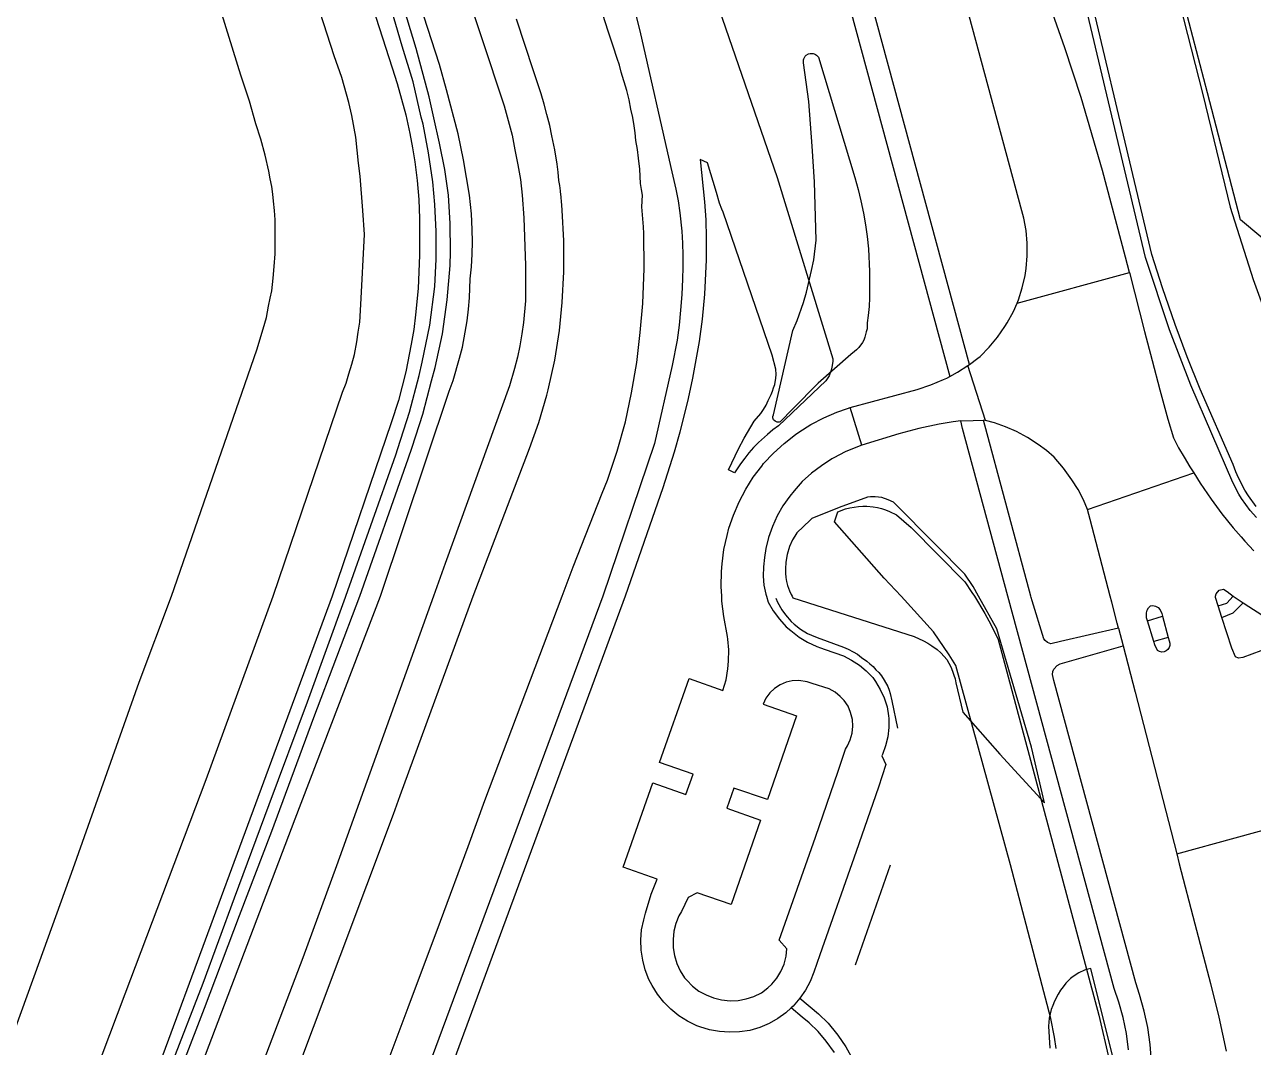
# Model space of a CAD drawing. Header units: millimetres. Extents: x 111502 to 977541, y 8702 to 1044108.
# Drawn here: x 488200.4 to 488372.2, y 240437 to 240579.9 of the extents above; entities that cross this region are included whole.
import ezdxf

# ---------------------------------------------------------------- set-up
doc = ezdxf.new("R2010")
doc.units = ezdxf.units.MM
doc.header["$LTSCALE"] = 0.25
doc.linetypes.add('DASHED2', pattern=[9.525, 6.35, -3.175])
doc.layers.add('E HVSS As Laid HV', color=10, linetype='Continuous')
doc.layers.add('X HVSS Site Background', color=8, linetype='Continuous')

# ---------------------------------------------------------------- blocks, each defined once
blk = doc.blocks.new('OS MAP 060722')
at = {"layer": 'X HVSS Site Background', "flags": 128}
for points in [[(-455.75, 1418.93), (-456.31, 1421.09), (-456.31, 1421.09), (-459.54, 1433.2), (-459.54, 1433.2), (-462.51, 1443.37), (-462.51, 1443.37), (-464.79, 1450.31), (-464.79, 1450.31), (-468.36, 1460.53)], [(-438.03, 1386.24), (-439.13, 1387.74), (-439.13, 1387.74), (-439.63, 1388.54), (-439.63, 1388.54), (-440.53, 1390.24), (-440.53, 1390.24), (-440.88, 1391.09), (-440.88, 1391.09), (-441.28, 1392.09), (-441.28, 1392.09), (-445.88, 1402.64), (-445.88, 1402.64), (-447.68, 1407.14), (-447.68, 1407.14), (-449.38, 1411.69), (-449.38, 1411.69), (-451.13, 1416.79), (-451.13, 1416.79), (-452.63, 1421.44), (-452.63, 1421.44), (-464.03, 1469.54)], [(-450.33, 1462.79), (-445.48, 1443.79), (-445.48, 1443.79), (-441.68, 1428.04), (-441.68, 1428.04), (-438.48, 1417.94), (-438.48, 1417.94), (-431.78, 1399.49)], [(-431.13, 1418.69), (-440.23, 1426.29), (-440.23, 1426.29), (-444.83, 1444.04), (-444.83, 1444.04), (-448.43, 1457.79)], [(-437.98, 1384.69), (-438.88, 1385.69), (-438.88, 1385.69), (-440.08, 1387.34), (-440.08, 1387.34), (-440.48, 1387.94), (-440.48, 1387.94), (-441.33, 1389.59), (-441.33, 1389.59), (-447.18, 1403.19), (-447.18, 1403.19), (-450.18, 1410.94), (-450.18, 1410.94), (-453.53, 1421.04), (-453.53, 1421.04), (-464.98, 1469.29), (-464.98, 1469.29), (-493.48, 1577.09), (-493.48, 1577.09), (-507.68, 1645.99)], [(-478.13, 1406.09), (-508.48, 1518.09)], [(-539.63, 1643.19), (-535.68, 1622.39), (-535.68, 1622.39), (-531.88, 1603.14), (-531.88, 1603.14), (-531.08, 1599.39), (-531.08, 1599.39), (-528.63, 1588.04), (-528.63, 1588.04), (-524.33, 1568.99), (-524.33, 1568.99), (-521.08, 1555.29), (-521.08, 1555.29), (-521.03, 1555.04), (-521.03, 1555.04), (-515.28, 1531.74), (-515.28, 1531.74), (-511.48, 1517.29), (-511.48, 1517.29), (-480.88, 1404.39)], [(-471.46, 1414.67), (-471.28, 1415.09), (-471.28, 1415.09), (-470.73, 1416.79), (-470.73, 1416.79), (-470.33, 1418.49), (-470.33, 1418.49), (-470.18, 1419.49), (-470.18, 1419.49), (-470.03, 1421.24), (-470.03, 1421.24), (-470.03, 1423.04), (-470.03, 1423.04), (-470.18, 1424.79), (-470.18, 1424.79), (-470.53, 1426.54), (-470.53, 1426.54), (-470.78, 1427.54), (-470.78, 1427.54), (-481.12, 1465.89)], [(-525.78, 1458.99), (-524.18, 1452.69), (-524.18, 1452.69), (-519.83, 1433.59), (-519.83, 1433.59), (-519.13, 1430.59), (-519.13, 1430.59), (-518.83, 1428.94), (-518.83, 1428.94), (-518.58, 1427.29), (-518.58, 1427.29), (-518.33, 1424.69), (-518.33, 1424.69), (-518.23, 1423.04), (-518.23, 1423.04), (-518.18, 1421.34), (-518.18, 1421.34), (-518.18, 1419.69), (-518.18, 1419.69), (-518.23, 1417.99), (-518.23, 1417.99), (-518.33, 1415.84), (-518.33, 1415.84), (-518.48, 1413.69), (-518.48, 1413.69), (-518.68, 1411.59), (-518.68, 1411.59), (-518.98, 1409.49), (-518.98, 1409.49), (-519.68, 1405.94), (-519.68, 1405.94), (-522.13, 1395.04), (-522.13, 1395.04), (-529.33, 1373.69), (-529.33, 1373.69), (-577.18, 1244.69)], [(-518.98, 1472.74), (-504.98, 1432.19), (-504.98, 1432.19), (-497.23, 1406.89), (-497.23, 1406.89), (-497.23, 1406.49), (-497.23, 1406.49), (-497.33, 1405.69), (-497.33, 1405.69), (-497.43, 1405.29), (-497.43, 1405.29), (-497.73, 1404.49), (-497.73, 1404.49), (-498.18, 1403.79), (-498.18, 1403.79), (-504.78, 1397.49), (-504.78, 1397.49), (-505.58, 1396.94), (-505.58, 1396.94), (-506.33, 1396.29), (-506.33, 1396.29), (-507.58, 1395.19), (-507.58, 1395.19), (-508.28, 1394.49), (-508.28, 1394.49), (-508.93, 1393.74), (-508.93, 1393.74), (-509.53, 1392.99), (-509.53, 1392.99), (-510.13, 1392.19), (-510.13, 1392.19), (-510.93, 1390.94)], [(-565.23, 1293.14), (-556.58, 1316.24), (-556.58, 1316.24), (-552.03, 1328.29), (-552.03, 1328.29), (-548.18, 1338.74), (-548.18, 1338.74), (-545.83, 1345.14), (-545.83, 1345.14), (-535.03, 1373.69), (-535.03, 1373.69), (-533.48, 1377.79), (-533.48, 1377.79), (-529.43, 1388.09), (-529.43, 1388.09), (-528.68, 1389.94), (-528.68, 1389.94), (-527.33, 1393.99), (-527.33, 1393.99), (-526.18, 1398.09), (-526.18, 1398.09), (-525.33, 1402.14), (-525.33, 1402.14), (-524.58, 1406.34), (-524.58, 1406.34), (-524.13, 1410.54), (-524.13, 1410.54), (-523.78, 1414.59), (-523.78, 1414.59), (-523.58, 1419.49), (-523.58, 1419.49), (-523.63, 1424.39), (-523.63, 1424.39), (-523.68, 1425.29), (-523.68, 1425.29), (-523.88, 1428.09), (-523.88, 1428.09), (-523.83, 1429.74), (-523.83, 1429.74), (-523.93, 1430.54), (-523.93, 1430.54), (-524.08, 1431.39), (-524.08, 1431.39), (-524.18, 1433.39), (-524.18, 1433.39), (-524.38, 1434.89), (-524.38, 1434.89), (-524.53, 1436.14), (-524.53, 1436.14), (-524.73, 1437.39), (-524.73, 1437.39), (-524.83, 1438.44), (-524.83, 1438.44), (-524.98, 1439.44), (-524.98, 1439.44), (-525.18, 1440.59), (-525.18, 1440.59), (-525.43, 1441.74), (-525.43, 1441.74), (-525.68, 1443.04), (-525.68, 1443.04), (-525.98, 1444.34), (-525.98, 1444.34), (-526.78, 1446.94), (-526.78, 1446.94), (-527.03, 1447.89), (-527.03, 1447.89), (-527.33, 1448.84), (-527.33, 1448.84), (-527.93, 1450.54), (-527.93, 1450.54), (-528.63, 1452.64), (-528.63, 1452.64), (-529.73, 1456.14)], [(-575.88, 1297.29), (-569.78, 1313.49), (-569.78, 1313.49), (-558.63, 1343.24), (-558.63, 1343.24), (-557.68, 1345.84), (-557.68, 1345.84), (-547.48, 1373.69), (-547.48, 1373.69), (-539.58, 1394.34), (-539.58, 1394.34), (-538.28, 1397.99), (-538.28, 1397.99), (-537.18, 1401.79), (-537.18, 1401.79), (-536.98, 1402.54), (-536.98, 1402.54), (-536.08, 1406.69), (-536.08, 1406.69), (-535.43, 1410.84), (-535.43, 1410.84), (-535.03, 1414.74), (-535.03, 1414.74), (-534.78, 1419.04), (-534.78, 1419.04), (-534.78, 1423.34), (-534.78, 1423.34), (-535.03, 1427.64), (-535.03, 1427.64), (-535.08, 1428.34), (-535.08, 1428.34), (-535.23, 1429.94), (-535.23, 1429.94), (-535.28, 1430.14), (-535.28, 1430.14), (-535.28, 1430.34), (-535.28, 1430.34), (-535.38, 1431.09), (-535.38, 1431.09), (-535.48, 1431.79), (-535.48, 1431.79), (-535.58, 1432.94), (-535.58, 1432.94), (-535.73, 1434.09), (-535.73, 1434.09), (-536.08, 1436.09), (-536.08, 1436.09), (-536.48, 1438.04), (-536.48, 1438.04), (-536.78, 1439.49), (-536.78, 1439.49), (-537.18, 1440.99), (-537.18, 1440.99), (-537.53, 1442.44), (-537.53, 1442.44), (-537.98, 1443.89), (-537.98, 1443.89), (-539.03, 1447.09), (-539.03, 1447.09), (-541.43, 1454.34)], [(-552.53, 1470.64), (-543.13, 1442.24), (-543.13, 1442.24), (-542.03, 1438.14), (-542.03, 1438.14), (-541.63, 1436.09), (-541.63, 1436.09), (-541.23, 1433.99), (-541.23, 1433.99), (-540.88, 1431.94), (-540.88, 1431.94), (-540.63, 1429.74), (-540.63, 1429.74), (-540.38, 1426.59), (-540.38, 1426.59), (-540.18, 1419.89), (-540.18, 1419.89), (-540.18, 1414.99), (-540.18, 1414.99), (-540.43, 1411.94), (-540.43, 1411.94), (-540.68, 1410.34), (-540.68, 1410.34), (-540.93, 1408.69), (-540.93, 1408.69), (-541.28, 1407.09), (-541.28, 1407.09), (-541.68, 1405.54), (-541.68, 1405.54), (-542.38, 1403.09), (-542.38, 1403.09), (-551.38, 1378.29), (-551.38, 1378.29), (-553.03, 1373.69), (-553.03, 1373.69), (-566.58, 1336.04), (-566.58, 1336.04), (-571.28, 1323.19), (-571.28, 1323.19), (-597.03, 1255.59)], [(-591.08, 1293.34), (-572.33, 1342.59), (-572.33, 1342.59), (-560.43, 1373.69), (-560.43, 1373.69), (-550.83, 1402.34), (-550.83, 1402.34), (-550.28, 1403.84), (-550.28, 1403.84), (-549.38, 1406.94), (-549.38, 1406.94), (-548.98, 1408.49), (-548.98, 1408.49), (-548.58, 1410.59), (-548.58, 1410.59), (-548.33, 1412.19), (-548.33, 1412.19), (-548.13, 1413.79), (-548.13, 1413.79), (-547.98, 1415.39), (-547.98, 1415.39), (-547.88, 1418.04), (-547.88, 1418.04), (-547.73, 1419.74), (-547.73, 1419.74), (-547.63, 1421.49), (-547.63, 1421.49), (-547.58, 1423.24), (-547.58, 1423.24), (-547.63, 1424.94), (-547.63, 1424.94), (-547.73, 1427.14), (-547.73, 1427.14), (-547.98, 1429.74), (-547.98, 1429.74), (-548.83, 1434.69), (-548.83, 1434.69), (-549.58, 1438.29), (-549.58, 1438.29), (-551.18, 1444.44), (-551.18, 1444.44), (-552.18, 1447.99), (-552.18, 1447.99), (-563.63, 1483.39)], [(-604.68, 1295.44), (-596.13, 1318.14), (-596.13, 1318.14), (-584.78, 1348.09), (-584.78, 1348.09), (-575.43, 1373.69), (-575.43, 1373.69), (-565.73, 1402.19), (-565.73, 1402.19), (-565.23, 1403.49), (-565.23, 1403.49), (-564.83, 1404.79), (-564.83, 1404.79), (-564.43, 1406.14), (-564.43, 1406.14), (-564.08, 1407.49), (-564.08, 1407.49), (-563.73, 1409.24), (-563.73, 1409.24), (-563.53, 1410.59), (-563.53, 1410.59), (-563.33, 1411.99), (-563.33, 1411.99), (-563.18, 1414.44), (-563.18, 1414.44), (-562.68, 1424.24), (-562.68, 1424.24), (-562.88, 1427.59), (-562.88, 1427.59), (-563.28, 1432.39), (-563.28, 1432.39), (-563.48, 1434.19), (-563.48, 1434.19), (-563.68, 1436.04), (-563.68, 1436.04), (-563.88, 1437.84), (-563.88, 1437.84), (-564.43, 1440.89), (-564.43, 1440.89), (-564.83, 1442.69), (-564.83, 1442.69), (-565.83, 1446.19), (-565.83, 1446.19), (-566.88, 1449.19), (-566.88, 1449.19), (-576.68, 1479.54)], [(-566.53, 1471.54), (-558.78, 1447.54), (-558.78, 1447.54), (-558.08, 1445.34), (-558.08, 1445.34), (-556.88, 1440.94), (-556.88, 1440.94), (-556.33, 1438.34), (-556.33, 1438.34), (-555.93, 1436.34), (-555.93, 1436.34), (-555.63, 1434.39), (-555.63, 1434.39), (-555.28, 1431.79), (-555.28, 1431.79), (-555.08, 1429.14), (-555.08, 1429.14), (-554.98, 1426.49), (-554.98, 1426.49), (-554.98, 1421.34), (-554.98, 1421.34), (-555.18, 1416.69), (-555.18, 1416.69), (-555.53, 1413.04), (-555.53, 1413.04), (-555.78, 1410.99), (-555.78, 1410.99), (-556.13, 1408.94), (-556.13, 1408.94), (-556.88, 1405.04), (-556.88, 1405.04), (-557.38, 1403.04), (-557.38, 1403.04), (-557.93, 1401.04), (-557.93, 1401.04), (-558.93, 1397.94), (-558.93, 1397.94), (-567.18, 1373.69), (-567.18, 1373.69), (-596.78, 1293.59)], [(-612.38, 1310.79), (-608.03, 1322.74), (-608.03, 1322.74), (-603.38, 1335.64), (-603.38, 1335.64), (-594.13, 1361.69), (-594.13, 1361.69), (-589.63, 1373.69), (-589.63, 1373.69), (-577.73, 1408.14), (-577.73, 1408.14), (-576.83, 1411.04), (-576.83, 1411.04), (-576.38, 1412.64), (-576.38, 1412.64), (-576.08, 1414.24), (-576.08, 1414.24), (-575.83, 1415.34), (-575.83, 1415.34), (-575.63, 1416.39), (-575.63, 1416.39), (-575.43, 1418.14), (-575.43, 1418.14), (-575.28, 1419.79), (-575.28, 1419.79), (-575.13, 1421.54), (-575.13, 1421.54), (-575.13, 1426.29), (-575.13, 1426.29), (-575.23, 1427.59), (-575.23, 1427.59), (-575.38, 1428.89), (-575.38, 1428.89), (-575.48, 1429.89), (-575.48, 1429.89), (-575.63, 1430.94), (-575.63, 1430.94), (-575.83, 1432.04), (-575.83, 1432.04), (-576.03, 1433.09), (-576.03, 1433.09), (-576.53, 1435.34), (-576.53, 1435.34), (-577.13, 1437.54), (-577.13, 1437.54), (-577.83, 1439.69), (-577.83, 1439.69), (-578.73, 1442.89), (-578.73, 1442.89), (-579.93, 1446.49), (-579.93, 1446.49), (-618.68, 1571.49)], [(-590.78, 1301.14), (-585.03, 1316.14), (-585.03, 1316.14), (-580.13, 1329.09), (-580.13, 1329.09), (-575.63, 1340.89), (-575.63, 1340.89), (-569.73, 1356.74), (-569.73, 1356.74), (-563.33, 1373.69), (-563.33, 1373.69), (-556.58, 1392.89), (-556.58, 1392.89), (-555.98, 1394.54), (-555.98, 1394.54), (-554.53, 1399.14), (-554.53, 1399.14), (-553.28, 1403.79), (-553.28, 1403.79), (-552.78, 1405.64), (-552.78, 1405.64), (-551.78, 1410.34), (-551.78, 1410.34), (-551.13, 1415.09), (-551.13, 1415.09), (-550.68, 1419.89), (-550.68, 1419.89), (-550.63, 1421.84), (-550.63, 1421.84), (-550.68, 1425.79), (-550.68, 1425.79), (-550.93, 1429.74), (-550.93, 1429.74), (-551.43, 1433.34), (-551.43, 1433.34), (-552.18, 1436.99), (-552.18, 1436.99), (-552.98, 1440.54), (-552.98, 1440.54), (-553.63, 1443.49), (-553.63, 1443.49), (-555.43, 1450.24), (-555.43, 1450.24), (-557.48, 1456.99)], [(-589.73, 1307.99), (-585.23, 1319.64), (-585.23, 1319.64), (-580.83, 1331.54), (-580.83, 1331.54), (-575.98, 1344.59), (-575.98, 1344.59), (-570.63, 1358.94), (-570.63, 1358.94), (-565.33, 1373.59), (-565.33, 1373.59), (-565.28, 1373.69), (-565.28, 1373.69), (-558.28, 1393.44), (-558.28, 1393.44), (-557.98, 1394.34), (-557.98, 1394.34), (-556.38, 1399.44), (-556.38, 1399.44), (-555.03, 1404.54), (-555.03, 1404.54), (-554.58, 1406.39), (-554.58, 1406.39), (-553.53, 1411.59), (-553.53, 1411.59), (-552.83, 1416.99), (-552.83, 1416.99), (-552.63, 1420.79), (-552.63, 1420.79), (-552.63, 1424.64), (-552.63, 1424.64), (-552.83, 1428.44), (-552.83, 1428.44), (-553.13, 1431.59), (-553.13, 1431.59), (-553.73, 1435.64), (-553.73, 1435.64), (-554.48, 1439.64), (-554.48, 1439.64), (-554.73, 1440.64), (-554.73, 1440.64), (-555.88, 1445.59), (-555.88, 1445.59), (-557.38, 1450.54), (-557.38, 1450.54), (-559.18, 1456.59)], [(-502.78, 1410.84), (-502.18, 1412.24), (-502.18, 1412.24), (-501.33, 1414.74), (-501.33, 1414.74), (-500.88, 1416.19), (-500.88, 1416.19), (-500.18, 1419.19), (-500.18, 1419.19), (-499.88, 1420.69), (-499.88, 1420.69), (-499.53, 1423.44), (-499.53, 1423.44), (-499.78, 1431.59), (-499.78, 1431.59), (-500.08, 1436.59), (-500.08, 1436.59), (-500.58, 1442.84), (-500.58, 1442.84), (-501.33, 1448.24), (-501.33, 1448.24), (-501.33, 1448.64), (-501.33, 1448.64), (-501.28, 1448.79), (-501.28, 1448.79), (-501.18, 1448.99), (-501.18, 1448.99), (-501.08, 1449.14), (-501.08, 1449.14), (-500.93, 1449.29), (-500.93, 1449.29), (-500.63, 1449.49), (-500.63, 1449.49), (-500.38, 1449.54), (-500.38, 1449.54), (-499.98, 1449.54), (-499.98, 1449.54), (-499.83, 1449.49), (-499.83, 1449.49), (-499.63, 1449.39), (-499.63, 1449.39), (-499.48, 1449.29), (-499.48, 1449.29), (-499.23, 1449.04), (-499.23, 1449.04), (-494.13, 1432.19), (-494.13, 1432.19), (-493.68, 1430.54), (-493.68, 1430.54), (-493.28, 1428.94), (-493.28, 1428.94), (-492.93, 1427.24), (-492.93, 1427.24), (-492.63, 1425.59), (-492.63, 1425.59), (-492.43, 1423.94), (-492.43, 1423.94), (-492.23, 1422.24), (-492.23, 1422.24), (-492.08, 1419.09), (-492.08, 1419.09), (-492.08, 1415.39), (-492.08, 1415.39), (-492.13, 1414.19), (-492.13, 1414.19), (-492.28, 1412.94), (-492.28, 1412.94), (-492.43, 1411.89), (-492.43, 1411.89), (-492.43, 1411.04), (-492.43, 1411.04), (-492.53, 1410.64), (-492.53, 1410.64), (-492.73, 1409.89), (-492.73, 1409.89), (-492.88, 1409.49), (-492.88, 1409.49), (-493.08, 1409.14), (-493.08, 1409.14), (-493.58, 1408.44), (-493.58, 1408.44), (-493.88, 1408.14), (-493.88, 1408.14), (-494.18, 1407.89), (-494.18, 1407.89), (-494.68, 1407.49), (-494.68, 1407.49), (-499.28, 1403.49), (-499.28, 1403.49), (-502.78, 1399.89), (-502.78, 1399.89), (-504.58, 1398.09), (-504.58, 1398.09), (-504.73, 1398.04), (-504.73, 1398.04), (-504.98, 1398.04), (-504.98, 1398.04), (-505.28, 1398.14), (-505.28, 1398.14), (-505.48, 1398.34), (-505.48, 1398.34), (-505.58, 1398.64), (-505.58, 1398.64), (-505.58, 1398.79), (-505.58, 1398.79), (-505.48, 1399.04), (-505.48, 1399.04), (-502.78, 1410.84)], [(-515.73, 1434.74), (-515.13, 1428.79), (-515.13, 1428.79), (-514.98, 1426.29), (-514.98, 1426.29), (-514.93, 1423.79), (-514.93, 1423.79), (-514.93, 1420.69), (-514.93, 1420.69), (-515.13, 1415.89), (-515.13, 1415.89), (-515.48, 1412.39), (-515.48, 1412.39), (-515.88, 1409.29), (-515.88, 1409.29), (-516.83, 1404.19), (-516.83, 1404.19), (-517.43, 1401.34), (-517.43, 1401.34), (-518.58, 1396.64), (-518.58, 1396.64), (-519.38, 1393.84), (-519.38, 1393.84), (-520.98, 1388.84), (-520.98, 1388.84), (-526.23, 1373.69), (-526.23, 1373.69), (-573.83, 1244.74)], [(-510.93, 1390.94), (-511.78, 1391.34), (-511.78, 1391.34), (-510.38, 1394.29), (-510.38, 1394.29), (-509.58, 1395.79), (-509.58, 1395.79), (-508.18, 1398.14), (-508.18, 1398.14), (-507.28, 1399.24), (-507.28, 1399.24), (-506.88, 1399.79), (-506.88, 1399.79), (-506.53, 1400.39), (-506.53, 1400.39), (-506.23, 1401.04), (-506.23, 1401.04), (-505.83, 1401.89), (-505.83, 1401.89), (-505.63, 1402.34), (-505.63, 1402.34), (-505.48, 1402.84), (-505.48, 1402.84), (-505.33, 1403.29), (-505.33, 1403.29), (-505.18, 1404.19), (-505.18, 1404.19), (-505.13, 1404.69), (-505.13, 1404.69), (-505.18, 1405.44), (-505.18, 1405.44), (-505.68, 1407.39), (-505.68, 1407.39), (-512.53, 1427.34), (-512.53, 1427.34), (-512.73, 1427.79), (-512.73, 1427.79), (-513.03, 1428.64), (-513.03, 1428.64), (-513.48, 1430.09), (-513.48, 1430.09), (-514.73, 1434.24), (-514.73, 1434.24), (-515.73, 1434.74)], [(-471.46, 1414.67), (-455.75, 1418.93)], [(-455.75, 1418.93), (-453.64, 1410.71), (-453.64, 1410.71), (-452.59, 1406.62), (-452.59, 1406.62), (-451.51, 1402.54), (-451.51, 1402.54), (-450.41, 1398.46), (-450.41, 1398.46), (-449.58, 1395.83), (-449.58, 1395.83), (-448.88, 1394.45), (-448.88, 1394.45), (-448.11, 1393.11), (-448.11, 1393.11), (-447.32, 1391.78), (-447.32, 1391.78), (-446.77, 1390.93)], [(-478.13, 1406.09), (-476.93, 1406.94), (-476.93, 1406.94), (-476.63, 1407.19), (-476.63, 1407.19), (-475.38, 1408.49), (-475.38, 1408.49), (-474.18, 1409.89), (-474.18, 1409.89), (-473.18, 1411.39), (-473.18, 1411.39), (-472.83, 1411.89), (-472.83, 1411.89), (-471.98, 1413.49), (-471.98, 1413.49), (-471.46, 1414.67)], [(-480.88, 1404.39), (-479.78, 1404.99), (-479.78, 1404.99), (-478.33, 1405.94)], [(-478.33, 1405.94), (-478.13, 1406.09)], [(-475.86, 1398.24), (-478.33, 1405.94)], [(-494.77, 1400.05), (-485.43, 1402.59), (-485.43, 1402.59), (-483.53, 1403.24), (-483.53, 1403.24), (-481.73, 1403.99), (-481.73, 1403.99), (-481.28, 1404.19), (-481.28, 1404.19), (-480.88, 1404.39)], [(-512.58, 1360.54), (-512.13, 1362.04), (-512.13, 1362.04), (-511.88, 1363.54), (-511.88, 1363.54), (-511.78, 1364.64), (-511.78, 1364.64), (-511.73, 1366.19), (-511.73, 1366.19), (-511.88, 1367.69), (-511.88, 1367.69), (-511.93, 1368.09), (-511.93, 1368.09), (-512.43, 1370.89), (-512.43, 1370.89), (-512.73, 1372.99), (-512.73, 1372.99), (-512.73, 1373.69), (-512.73, 1373.69), (-512.83, 1375.04), (-512.83, 1375.04), (-512.78, 1377.14), (-512.78, 1377.14), (-512.68, 1378.24), (-512.68, 1378.24), (-512.43, 1380.24), (-512.43, 1380.24), (-511.98, 1382.19), (-511.98, 1382.19), (-511.73, 1383.19), (-511.73, 1383.19), (-511.08, 1385.04), (-511.08, 1385.04), (-510.28, 1386.89), (-510.28, 1386.89), (-509.38, 1388.64), (-509.38, 1388.64), (-508.33, 1390.34), (-508.33, 1390.34), (-507.13, 1391.89), (-507.13, 1391.89), (-506.88, 1392.24), (-506.88, 1392.24), (-505.48, 1393.69), (-505.48, 1393.69), (-504.03, 1395.04), (-504.03, 1395.04), (-502.43, 1396.29), (-502.43, 1396.29), (-501.98, 1396.64), (-501.98, 1396.64), (-500.28, 1397.69), (-500.28, 1397.69), (-498.48, 1398.64), (-498.48, 1398.64), (-496.63, 1399.44), (-496.63, 1399.44), (-495.18, 1399.94), (-495.18, 1399.94), (-494.77, 1400.05)], [(-493.17, 1394.8), (-494.77, 1400.05)], [(-501.83, 1317.54), (-499.23, 1315.34), (-499.23, 1315.34), (-497.88, 1314.04), (-497.88, 1314.04), (-496.68, 1312.59), (-496.68, 1312.59), (-496.53, 1312.39), (-496.53, 1312.39), (-495.38, 1310.74), (-495.38, 1310.74), (-494.43, 1308.99)], [(-455.88, 1310.34), (-456.18, 1312.59), (-456.18, 1312.59), (-456.63, 1314.84), (-456.63, 1314.84), (-457.23, 1316.99), (-457.23, 1316.99), (-457.88, 1318.89), (-457.88, 1318.89), (-472.73, 1373.69), (-472.73, 1373.69), (-479.08, 1397.14), (-479.08, 1397.14), (-479.33, 1398.2)], [(-479.33, 1398.2), (-480.41, 1398.09), (-480.41, 1398.09), (-482.33, 1397.76), (-482.33, 1397.76), (-485.18, 1397.13), (-485.18, 1397.13), (-488, 1396.4), (-488, 1396.4), (-493.17, 1394.8)], [(-479.33, 1398.2), (-477.59, 1398.26), (-477.59, 1398.26), (-476.17, 1398.31), (-476.17, 1398.31), (-476.14, 1398.31)], [(-457.28, 1369.26), (-465.4, 1367.37), (-465.4, 1367.37), (-466.73, 1367.06), (-466.73, 1367.06), (-467.19, 1367.25), (-467.19, 1367.25), (-467.52, 1367.5), (-467.52, 1367.5), (-467.73, 1367.74), (-467.73, 1367.74), (-469.34, 1373.07), (-469.34, 1373.07), (-469.48, 1373.52), (-469.48, 1373.52), (-469.48, 1373.54), (-469.48, 1373.54), (-469.53, 1373.69), (-469.53, 1373.69), (-476.14, 1398.31)], [(-475.86, 1398.24), (-476.14, 1398.31)], [(-461.62, 1385.81), (-462.16, 1387.15), (-462.16, 1387.15), (-462.92, 1388.59), (-462.92, 1388.59), (-463.8, 1389.98), (-463.8, 1389.98), (-464.96, 1391.6), (-464.96, 1391.6), (-466.26, 1393.11), (-466.26, 1393.11), (-467.33, 1394.07), (-467.33, 1394.07), (-468.51, 1394.92), (-468.51, 1394.92), (-470, 1395.88), (-470, 1395.88), (-471.56, 1396.72), (-471.56, 1396.72), (-473.07, 1397.36), (-473.07, 1397.36), (-474.62, 1397.92), (-474.62, 1397.92), (-475.86, 1398.24)], [(-493.17, 1394.8), (-493.78, 1394.59), (-493.78, 1394.59), (-495.48, 1393.89), (-495.48, 1393.89), (-497.08, 1393.04), (-497.08, 1393.04), (-497.33, 1392.89), (-497.33, 1392.89), (-498.78, 1391.94), (-498.78, 1391.94), (-500.18, 1390.89), (-500.18, 1390.89), (-501.48, 1389.74), (-501.48, 1389.74), (-502.63, 1388.44), (-502.63, 1388.44), (-503.23, 1387.69), (-503.23, 1387.69), (-504.18, 1386.34), (-504.18, 1386.34), (-504.98, 1384.94), (-504.98, 1384.94), (-505.63, 1383.44), (-505.63, 1383.44), (-506.18, 1381.89), (-506.18, 1381.89), (-506.58, 1380.39), (-506.58, 1380.39), (-506.78, 1379.09), (-506.78, 1379.09), (-506.88, 1377.79), (-506.88, 1377.79), (-506.93, 1376.49), (-506.93, 1376.49), (-506.83, 1375.24), (-506.83, 1375.24), (-506.58, 1373.99), (-506.58, 1373.99), (-506.48, 1373.69), (-506.48, 1373.69), (-506.23, 1372.89), (-506.23, 1372.89), (-505.53, 1371.64), (-505.53, 1371.64), (-504.68, 1370.49), (-504.68, 1370.49), (-503.73, 1369.44), (-503.73, 1369.44), (-503.08, 1368.89), (-503.08, 1368.89), (-501.93, 1367.99), (-501.93, 1367.99), (-500.73, 1367.29), (-500.73, 1367.29), (-499.43, 1366.69), (-499.43, 1366.69), (-498.93, 1366.49)], [(-461.62, 1385.81), (-446.77, 1390.93)], [(-446.77, 1390.93), (-445.86, 1389.49), (-445.86, 1389.49), (-444.34, 1387.24), (-444.34, 1387.24), (-442.86, 1385.22), (-442.86, 1385.22), (-441.27, 1383.28), (-441.27, 1383.28), (-440.14, 1381.98), (-440.14, 1381.98), (-439.63, 1381.39), (-439.63, 1381.39), (-438.35, 1380.06)], [(-476.83, 1373.69), (-477.58, 1375.04), (-477.58, 1375.04), (-478.78, 1376.79), (-478.78, 1376.79), (-482.78, 1380.84), (-482.78, 1380.84), (-488.73, 1386.84), (-488.73, 1386.84), (-489.48, 1387.19), (-489.48, 1387.19), (-490.38, 1387.49), (-490.38, 1387.49), (-491.28, 1387.59), (-491.28, 1387.59), (-491.93, 1387.59), (-491.93, 1387.59), (-492.38, 1387.54), (-492.38, 1387.54), (-496.33, 1386.09), (-496.33, 1386.09), (-500.13, 1384.54), (-500.13, 1384.54), (-500.38, 1384.34), (-500.38, 1384.34), (-502.23, 1382.54), (-502.23, 1382.54), (-502.53, 1382.09), (-502.53, 1382.09), (-502.83, 1381.59), (-502.83, 1381.59), (-503.28, 1380.64), (-503.28, 1380.64), (-503.58, 1379.54), (-503.58, 1379.54), (-503.78, 1378.44), (-503.78, 1378.44), (-503.83, 1377.54), (-503.83, 1377.54), (-503.83, 1376.94), (-503.83, 1376.94), (-503.78, 1376.34), (-503.78, 1376.34), (-503.68, 1375.74), (-503.68, 1375.74), (-503.53, 1375.19), (-503.53, 1375.19), (-503.28, 1374.44), (-503.28, 1374.44), (-503.03, 1373.94), (-503.03, 1373.94), (-502.88, 1373.69), (-502.88, 1373.69), (-502.78, 1373.49), (-502.78, 1373.49), (-485.83, 1368.09), (-485.83, 1368.09), (-484.53, 1367.49), (-484.53, 1367.49), (-483.93, 1367.14), (-483.93, 1367.14), (-483.38, 1366.79), (-483.38, 1366.79), (-482.63, 1366.24), (-482.63, 1366.24), (-482.13, 1365.79), (-482.13, 1365.79), (-481.63, 1365.29), (-481.63, 1365.29), (-481.28, 1364.84), (-481.28, 1364.84), (-480.98, 1364.34), (-480.98, 1364.34), (-480.73, 1363.84), (-480.73, 1363.84), (-480.48, 1363.24), (-480.48, 1363.24), (-480.28, 1362.69), (-480.28, 1362.69), (-480.13, 1362.14), (-480.13, 1362.14), (-480.03, 1361.59), (-480.03, 1361.59), (-479.03, 1357.49), (-479.03, 1357.49), (-473.88, 1351.64), (-473.88, 1351.64), (-467.63, 1344.84), (-467.63, 1344.84), (-469.43, 1352.59), (-469.43, 1352.59), (-474.28, 1369.14), (-474.28, 1369.14), (-476.83, 1373.69)], [(-496.53, 1385.49), (-495.43, 1385.89), (-495.43, 1385.89), (-494.83, 1386.04), (-494.83, 1386.04), (-493.63, 1386.24), (-493.63, 1386.24), (-493.03, 1386.29), (-493.03, 1386.29), (-492.48, 1386.29), (-492.48, 1386.29), (-491.58, 1386.19), (-491.58, 1386.19), (-490.98, 1386.09), (-490.98, 1386.09), (-490.43, 1385.94), (-490.43, 1385.94), (-489.83, 1385.79), (-489.83, 1385.79), (-489.28, 1385.54), (-489.28, 1385.54), (-488.33, 1385.09), (-488.33, 1385.09), (-486.28, 1383.29), (-486.28, 1383.29), (-478.78, 1375.69), (-478.78, 1375.69), (-477.78, 1374.24), (-477.78, 1374.24), (-477.43, 1373.69), (-477.43, 1373.69), (-475.98, 1371.29), (-475.98, 1371.29), (-475.13, 1369.74), (-475.13, 1369.74), (-474.08, 1367.64), (-474.08, 1367.64), (-460.03, 1315.19), (-460.03, 1315.19), (-458.58, 1308.94)], [(-465.98, 1310.49), (-466.23, 1312.09), (-466.23, 1312.09), (-466.73, 1314.69), (-466.73, 1314.69), (-472.38, 1336.19), (-472.38, 1336.19), (-480.03, 1364.04), (-480.03, 1364.04), (-480.93, 1365.49), (-480.93, 1365.49), (-483.13, 1368.74), (-483.13, 1368.74), (-487.68, 1373.69), (-487.68, 1373.69), (-490.03, 1376.24), (-490.03, 1376.24), (-496.98, 1384.09), (-496.98, 1384.09), (-496.53, 1385.49)], [(-457.28, 1369.26), (-457.46, 1369.92), (-457.46, 1369.92), (-458.23, 1372.89), (-458.23, 1372.89), (-458.44, 1373.69), (-458.44, 1373.69), (-461.23, 1384.42), (-461.23, 1384.42), (-461.62, 1385.81)], [(-443.34, 1372.35), (-443.73, 1373.54), (-443.73, 1373.54), (-443.71, 1373.69), (-443.71, 1373.69), (-443.64, 1374.05), (-443.64, 1374.05), (-443.23, 1374.56), (-443.23, 1374.56), (-442.63, 1374.67), (-442.63, 1374.67), (-442.12, 1374.37), (-442.12, 1374.37), (-441.24, 1373.69)], [(-505.18, 1373.44), (-504.93, 1372.89), (-504.93, 1372.89), (-504.33, 1371.79), (-504.33, 1371.79), (-503.83, 1371.09), (-503.83, 1371.09), (-503.03, 1370.19), (-503.03, 1370.19), (-502.63, 1369.79), (-502.63, 1369.79), (-501.73, 1369.09), (-501.73, 1369.09), (-500.73, 1368.49), (-500.73, 1368.49), (-500.18, 1368.24), (-500.18, 1368.24), (-499.38, 1367.94), (-499.38, 1367.94), (-495.73, 1366.59), (-495.73, 1366.59), (-495.08, 1366.29), (-495.08, 1366.29), (-494.38, 1365.94), (-494.38, 1365.94), (-493.78, 1365.59), (-493.78, 1365.59), (-493.18, 1365.14), (-493.18, 1365.14), (-492.48, 1364.64), (-492.48, 1364.64), (-492.03, 1364.24), (-492.03, 1364.24), (-491.58, 1363.89), (-491.58, 1363.89), (-491.18, 1363.44), (-491.18, 1363.44), (-490.78, 1363.04), (-490.78, 1363.04), (-490.43, 1362.59), (-490.43, 1362.59), (-490.03, 1361.99), (-490.03, 1361.99), (-489.53, 1361.09), (-489.53, 1361.09), (-489.33, 1360.59), (-489.33, 1360.59), (-489.18, 1360.09), (-489.18, 1360.09), (-488.98, 1359.09), (-488.98, 1359.09), (-488.18, 1355.29)], [(-453.24, 1370.25), (-453.37, 1370.68), (-453.37, 1370.68), (-453.38, 1371.39), (-453.38, 1371.39), (-453.27, 1371.76), (-453.27, 1371.76), (-453.08, 1372.1), (-453.08, 1372.1), (-452.81, 1372.34), (-452.81, 1372.34), (-452.47, 1372.41), (-452.47, 1372.41), (-452.1, 1372.3), (-452.1, 1372.3), (-451.76, 1372.11), (-451.76, 1372.11), (-451.45, 1371.81), (-451.45, 1371.81), (-451.25, 1371.3), (-451.25, 1371.3), (-451.14, 1370.9)], [(-443.34, 1372.35), (-442.13, 1372.73), (-442.13, 1372.73), (-441.24, 1373.69)], [(-442.83, 1370.75), (-443.34, 1372.35)], [(-442.83, 1370.75), (-441.27, 1371.37), (-441.27, 1371.37), (-439.88, 1372.8)], [(-441.24, 1373.69), (-439.88, 1372.8)], [(-439.88, 1372.8), (-439.06, 1372.26), (-439.06, 1372.26), (-436.1, 1370.35), (-436.1, 1370.35), (-433.86, 1369.46), (-433.86, 1369.46), (-433.15, 1369.16), (-433.15, 1369.16), (-432.64, 1368.65), (-432.64, 1368.65), (-432.74, 1368.04), (-432.74, 1368.04), (-433.24, 1367.53), (-433.24, 1367.53), (-434.45, 1367.12), (-434.45, 1367.12), (-437.39, 1366.08), (-437.39, 1366.08), (-439.92, 1365.15), (-439.92, 1365.15), (-440.53, 1365.04), (-440.53, 1365.04), (-440.93, 1365.24)], [(-453.24, 1370.25), (-451.14, 1370.9)], [(-451.14, 1370.9), (-450.34, 1367.95)], [(-440.93, 1365.24), (-441.45, 1366.46), (-441.45, 1366.46), (-442.83, 1370.75)], [(-457.28, 1369.26), (-456.63, 1366.75)], [(-452.36, 1367.36), (-453.24, 1370.25)], [(-450.34, 1367.95), (-450.2, 1367.45), (-450.2, 1367.45), (-450.12, 1367.16), (-450.12, 1367.16), (-450.11, 1366.84), (-450.11, 1366.84), (-450.2, 1366.54), (-450.2, 1366.54), (-450.37, 1366.27), (-450.37, 1366.27), (-450.61, 1366.06), (-450.61, 1366.06), (-450.9, 1365.93), (-450.9, 1365.93), (-451.22, 1365.9), (-451.22, 1365.9), (-451.54, 1365.97), (-451.54, 1365.97), (-451.82, 1366.12), (-451.82, 1366.12), (-452.23, 1366.93), (-452.23, 1366.93), (-452.36, 1367.36)], [(-450.34, 1367.95), (-452.36, 1367.36)], [(-498.93, 1366.49), (-498.29, 1366.27), (-498.29, 1366.27), (-495.73, 1365.39), (-495.73, 1365.39), (-494.58, 1364.79), (-494.58, 1364.79), (-493.48, 1364.09), (-493.48, 1364.09), (-492.53, 1363.29), (-492.53, 1363.29), (-491.63, 1362.34), (-491.63, 1362.34), (-491.23, 1361.79), (-491.23, 1361.79), (-490.58, 1360.69), (-490.58, 1360.69), (-490.03, 1359.49), (-490.03, 1359.49), (-489.63, 1358.24), (-489.63, 1358.24), (-489.43, 1356.99), (-489.43, 1356.99), (-489.38, 1356.64), (-489.38, 1356.64), (-489.38, 1355.34), (-489.38, 1355.34), (-489.53, 1354.04), (-489.53, 1354.04), (-489.83, 1352.79), (-489.83, 1352.79), (-490.28, 1351.59), (-490.28, 1351.59), (-490.38, 1351.39), (-490.38, 1351.39), (-489.78, 1350.19), (-489.78, 1350.19), (-490.83, 1347.04), (-490.83, 1347.04), (-493.93, 1338.04), (-493.93, 1338.04), (-499.03, 1323.59), (-499.03, 1323.59), (-499.88, 1321.19), (-499.88, 1321.19), (-500.38, 1319.89), (-500.38, 1319.89), (-501.03, 1318.64), (-501.03, 1318.64), (-501.83, 1317.54)], [(-452.68, 1308.69), (-452.88, 1311.09), (-452.88, 1311.09), (-453.18, 1313.44), (-453.18, 1313.44), (-453.68, 1315.74), (-453.68, 1315.74), (-454.33, 1318.04), (-454.33, 1318.04), (-454.88, 1319.69), (-454.88, 1319.69), (-466.34, 1361.93), (-466.34, 1361.93), (-466.53, 1362.76), (-466.53, 1362.76), (-466.46, 1363.19), (-466.46, 1363.19), (-466.33, 1363.52), (-466.33, 1363.52), (-465.84, 1364.04), (-465.84, 1364.04), (-465.46, 1364.27), (-465.46, 1364.27), (-456.63, 1366.75)], [(-456.63, 1366.75), (-454.96, 1360.31), (-454.96, 1360.31), (-449.15, 1337.69)], [(-503.03, 1316.19), (-503.78, 1315.49), (-503.78, 1315.49), (-504.88, 1314.69), (-504.88, 1314.69), (-506.13, 1313.99), (-506.13, 1313.99), (-507.43, 1313.44), (-507.43, 1313.44), (-508.83, 1313.04), (-508.83, 1313.04), (-510.23, 1312.84), (-510.23, 1312.84), (-511.63, 1312.79), (-511.63, 1312.79), (-513.03, 1312.89), (-513.03, 1312.89), (-514.43, 1313.14), (-514.43, 1313.14), (-515.78, 1313.54), (-515.78, 1313.54), (-516.23, 1313.69), (-516.23, 1313.69), (-517.53, 1314.34), (-517.53, 1314.34), (-518.73, 1315.09), (-518.73, 1315.09), (-519.83, 1315.99), (-519.83, 1315.99), (-520.83, 1316.99), (-520.83, 1316.99), (-521.73, 1318.09), (-521.73, 1318.09), (-522.48, 1319.29), (-522.48, 1319.29), (-522.93, 1320.14), (-522.93, 1320.14), (-523.43, 1321.49), (-523.43, 1321.49), (-523.78, 1322.84), (-523.78, 1322.84), (-523.98, 1324.24), (-523.98, 1324.24), (-524.03, 1325.69), (-524.03, 1325.69), (-523.93, 1327.09), (-523.93, 1327.09), (-523.63, 1328.49), (-523.63, 1328.49), (-523.38, 1329.44), (-523.38, 1329.44), (-522.58, 1332.09), (-522.58, 1332.09), (-521.78, 1334.19), (-521.78, 1334.19), (-526.53, 1335.84), (-526.53, 1335.84), (-522.38, 1347.64), (-522.38, 1347.64), (-517.73, 1345.99), (-517.73, 1345.99), (-516.73, 1348.84), (-516.73, 1348.84), (-521.43, 1350.49), (-521.43, 1350.49), (-517.28, 1362.19), (-517.28, 1362.19), (-512.58, 1360.54)], [(-500.78, 1361.74), (-501.98, 1361.94), (-501.98, 1361.94), (-502.88, 1361.89), (-502.88, 1361.89), (-503.73, 1361.69), (-503.73, 1361.69), (-504.58, 1361.34), (-504.58, 1361.34), (-505.38, 1360.79), (-505.38, 1360.79), (-506.03, 1360.19), (-506.03, 1360.19), (-506.58, 1359.44), (-506.58, 1359.44), (-506.93, 1358.64)], [(-506.93, 1358.64), (-502.28, 1356.99), (-502.28, 1356.99), (-506.33, 1345.29), (-506.33, 1345.29), (-511.03, 1346.89), (-511.03, 1346.89), (-512.03, 1344.09), (-512.03, 1344.09), (-507.33, 1342.39), (-507.33, 1342.39), (-511.43, 1330.64), (-511.43, 1330.64), (-516.18, 1332.24), (-516.18, 1332.24), (-517.43, 1331.59), (-517.43, 1331.59), (-518.38, 1329.64), (-518.38, 1329.64), (-518.73, 1329.04), (-518.73, 1329.04), (-519.13, 1327.99), (-519.13, 1327.99), (-519.43, 1326.89), (-519.43, 1326.89), (-519.53, 1325.74), (-519.53, 1325.74), (-519.53, 1324.59), (-519.53, 1324.59), (-519.33, 1323.49), (-519.33, 1323.49), (-519.03, 1322.39), (-519.03, 1322.39), (-518.53, 1321.34), (-518.53, 1321.34), (-517.93, 1320.39), (-517.93, 1320.39), (-517.63, 1320.04), (-517.63, 1320.04), (-516.83, 1319.24), (-516.83, 1319.24), (-515.93, 1318.54), (-515.93, 1318.54), (-514.93, 1317.99), (-514.93, 1317.99), (-513.88, 1317.59), (-513.88, 1317.59), (-512.78, 1317.29), (-512.78, 1317.29), (-511.58, 1317.19), (-511.58, 1317.19), (-510.43, 1317.24), (-510.43, 1317.24), (-509.33, 1317.44), (-509.33, 1317.44), (-508.23, 1317.79), (-508.23, 1317.79), (-507.18, 1318.29), (-507.18, 1318.29), (-506.28, 1318.99), (-506.28, 1318.99), (-505.73, 1319.49), (-505.73, 1319.49), (-505.03, 1320.34), (-505.03, 1320.34), (-504.48, 1321.29), (-504.48, 1321.29), (-504.03, 1322.29), (-504.03, 1322.29), (-503.73, 1323.39), (-503.73, 1323.39), (-503.63, 1324.44), (-503.63, 1324.44), (-504.73, 1325.64), (-504.73, 1325.64), (-499.63, 1340.04), (-499.63, 1340.04), (-496.48, 1349.24), (-496.48, 1349.24), (-495.43, 1352.34), (-495.43, 1352.34), (-495.18, 1352.79), (-495.18, 1352.79), (-494.78, 1353.64), (-494.78, 1353.64), (-494.53, 1354.59), (-494.53, 1354.59), (-494.43, 1355.54), (-494.43, 1355.54), (-494.48, 1356.49), (-494.48, 1356.49), (-494.73, 1357.44), (-494.73, 1357.44), (-495.08, 1358.34), (-495.08, 1358.34), (-495.63, 1359.14), (-495.63, 1359.14), (-496.18, 1359.69), (-496.18, 1359.69), (-496.88, 1360.29), (-496.88, 1360.29), (-497.73, 1360.74), (-497.73, 1360.74), (-500.12, 1361.53), (-500.12, 1361.53), (-500.78, 1361.74)], [(-449.15, 1337.69), (-432.83, 1342.16)], [(-489.18, 1336.14), (-494.08, 1322.14)], [(-449.15, 1337.69), (-448.8, 1336.31), (-448.8, 1336.31), (-446.6, 1327.95), (-446.6, 1327.95), (-444.42, 1319.6), (-444.42, 1319.6), (-443.27, 1314.89), (-443.27, 1314.89), (-442.22, 1310.16)], [(-457.78, 1308.24), (-461.13, 1321.69), (-461.13, 1321.69), (-461.58, 1321.59), (-461.58, 1321.59), (-462.03, 1321.44), (-462.03, 1321.44), (-462.83, 1321.09), (-462.83, 1321.09), (-463.63, 1320.59), (-463.63, 1320.59), (-463.98, 1320.29), (-463.98, 1320.29), (-464.63, 1319.64), (-464.63, 1319.64), (-465.03, 1319.14), (-465.03, 1319.14), (-465.38, 1318.64), (-465.38, 1318.64), (-465.73, 1318.09), (-465.73, 1318.09), (-466.23, 1317.14), (-466.23, 1317.14), (-466.48, 1316.54), (-466.48, 1316.54), (-466.68, 1315.94), (-466.68, 1315.94), (-466.98, 1314.74), (-466.98, 1314.74), (-467.08, 1313.64), (-467.08, 1313.64), (-466.88, 1310.54)], [(-501.83, 1317.54), (-502.73, 1316.44), (-502.73, 1316.44), (-503.03, 1316.19)], [(-496.98, 1309.94), (-498.13, 1311.54), (-498.13, 1311.54), (-499.28, 1312.89), (-499.28, 1312.89), (-500.53, 1314.09), (-500.53, 1314.09), (-501.48, 1314.89), (-501.48, 1314.89), (-503.03, 1316.19)]]:
    blk.add_lwpolyline(points, dxfattribs=at)

msp = doc.modelspace()

# ---------------------------------------------------------------- linework, layer by layer
at = {"lineweight": 0}
msp.add_circle((488727.82, 239008.33), 11388.42, dxfattribs=at)

# ---------------------------------------------------------------- block references
at = {"layer": 'E HVSS As Laid HV', "linetype": 'DASHED2', "lineweight": 0}
msp.add_blockref('OS MAP 060722', (488810.58, 239126.31), dxfattribs=at)

doc.saveas('drawing.dxf')
